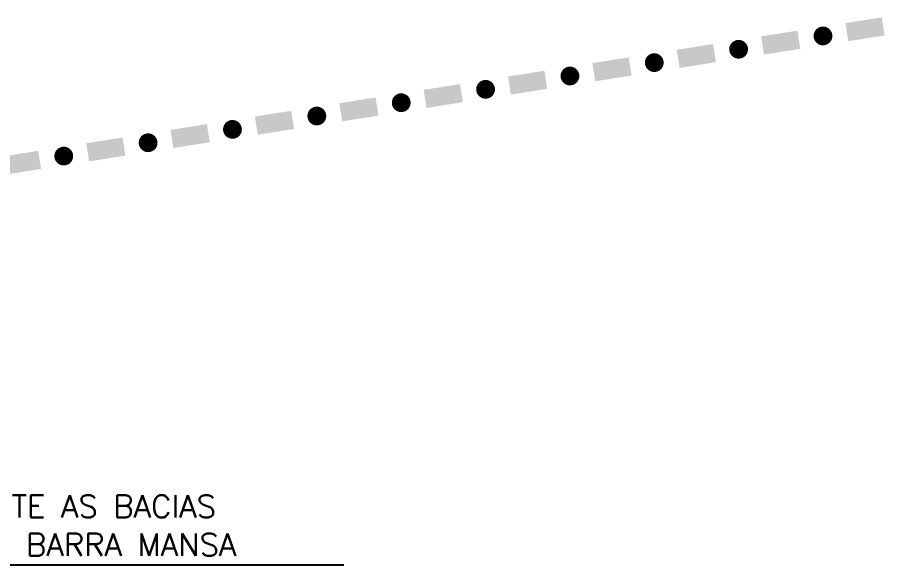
# Model space of a CAD drawing. Extents: x 587451 to 600081, y 7506605 to 7515945.
# Drawn here: x 591717 to 593443, y 7507126 to 7508217 of the extents above; entities that cross this region are included whole.
import ezdxf

# ---------------------------------------------------------------- set-up
doc = ezdxf.new("R2010")
doc.units = 0
doc.header["$LTSCALE"] = 280
doc.header["$MEASUREMENT"] = 0
for name, color, linetype in [('ESTACAO', 5, 'CONTINUOUS'), ('LIMITE-PROJETO', 1, 'CONTINUOUS'), ('TEXTO', 5, 'CONTINUOUS')]:
    doc.layers.add(name, color=color, linetype=linetype)
doc.styles.get("Standard").update_dxf_attribs({"font": 'ROMANSBR.SHX'})

# ---------------------------------------------------------------- blocks, each defined once
blk = doc.blocks.new('1')
at = {"layer": 'LIMITE-PROJETO'}
blk.add_solid([(-36.6, -18.3), (-36.6, 18.3), (36.6, -18.3), (36.6, 18.3)], dxfattribs=at)
blk = doc.blocks.new('1Q')
at = {"layer": 'LIMITE-PROJETO', "const_width": 18.7}
blk.add_lwpolyline([(-94.6, 0, 1), (-75.9, 0, 1)], format="xyb", close=True, dxfattribs=at)
at = {"layer": 'ESTACAO'}
blk.add_blockref('1', (0, 0), dxfattribs=at)

msp = doc.modelspace()

# ---------------------------------------------------------------- linework, layer by layer
at = {"layer": 'TEXTO'}
msp.add_line((591202.4, 7507126.4), (592366.2, 7507126.4), dxfattribs=at)

# ---------------------------------------------------------------- block references
at = {"layer": 'ESTACAO', "rotation": 189.0020681369582}
for name, p in [('1', (593403.9, 7508193.1)), ('1Q', (593236, 7508166.5)), ('1Q', (593068.1, 7508139.9)), ('1Q', (592900.2, 7508113.3)), ('1Q', (592732.3, 7508086.7)), ('1Q', (592564.4, 7508060.1)), ('1Q', (592396.5, 7508033.5)), ('1Q', (592228.5, 7508006.9)), ('1Q', (592060.6, 7507980.3)), ('1Q', (591892.7, 7507953.7)), ('1Q', (591724.8, 7507927.1))]:
    msp.add_blockref(name, p, dxfattribs=at)

# ---------------------------------------------------------------- texts
at = {"layer": 'TEXTO'}
for s, p in [('VAZ%%199O REFERENTE AS BACIAS', (591215.3, 7507220.2)), ('12, 13 E 14 DE BARRA MANSA', (591215.3, 7507143.7))]:
    msp.add_text(s, height=45, dxfattribs=at).set_placement(p)

doc.saveas('drawing.dxf')
